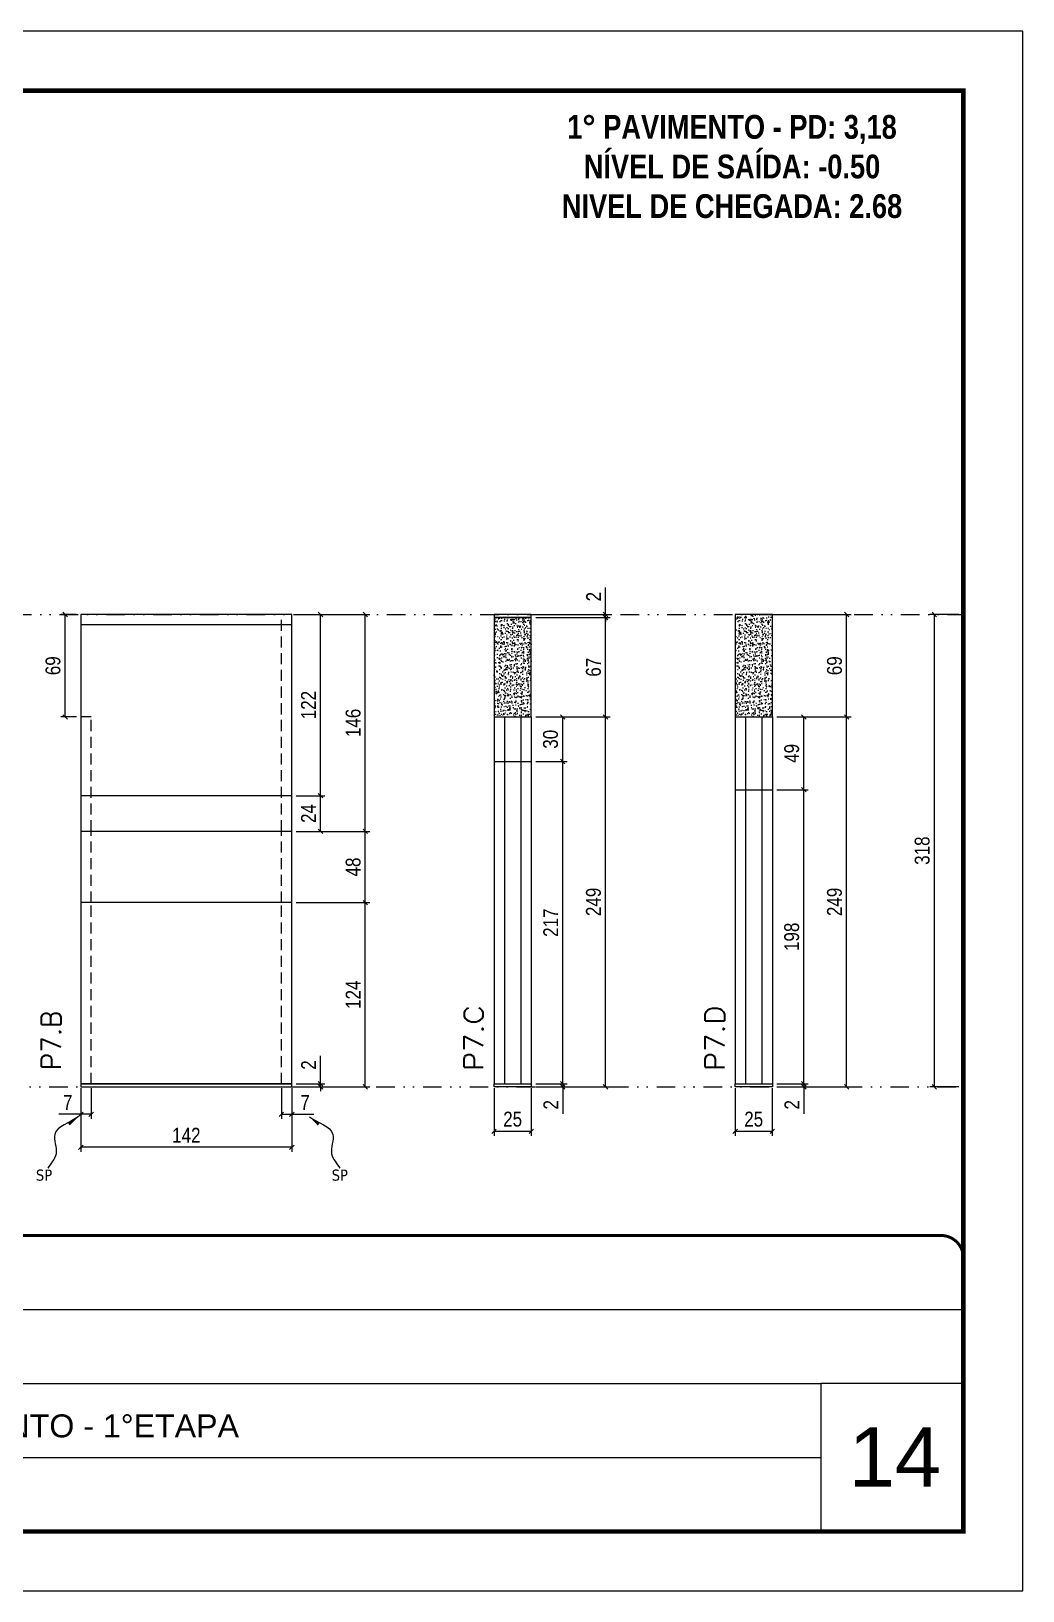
# Model space of a CAD drawing. Extents: x 14400 to 24104, y -21631 to 6985.
# Drawn here: x 16830 to 17497, y 2489 to 3539 of the extents above; entities that cross this region are included whole.
import ezdxf

# ---------------------------------------------------------------- set-up
doc = ezdxf.new("R2010")
doc.units = 0
for name, pattern in [('CONTINUO', [0]), ('DASHED', [0.75, 0.5, -0.25]), ('DIVIDE2', [0.625, 0.25, -0.125, 0, -0.125, 0, -0.125]), ('HIDDEN', [0.375, 0.25, -0.125])]:
    doc.linetypes.add(name, pattern=pattern)
for name, color, linetype, lineweight in [('CARIMBO', 255, 'Continuous', 9), ('Folhas', 255, 'Continuous', 9), ('SARRAFO DE PRESSAO', 251, 'DASHED', 9), ('Texto Seção', 7, 'Continuous', 15)]:
    doc.layers.add(name, color=color, linetype=linetype, lineweight=lineweight)
for name, color, linetype in [('COTA', 241, 'Continuous'), ('NOMENCLATURA', 7, 'Continuous'), ('Nível', 160, 'Continuous'), ('Painéis', 200, 'Continuous'), ('SARR_2.2x7', 40, 'Continuous'), ('texto', 7, 'Continuous')]:
    doc.layers.add(name, color=color, linetype=linetype)
doc.styles.add('ARIAL', font='arial.ttf')
doc.styles.add('COTA TECNICA', font='techl___.ttf', dxfattribs={"height": 10})
doc.styles.add('COTA TECNICA-50', font='techl___.ttf', dxfattribs={"height": 10})
doc.styles.add('REGUA-120', font='ROMANS.shx', dxfattribs={"height": 15})
doc.styles.add('ROMANC', font='techb___.ttf', dxfattribs={"height": 2.5})
doc.styles.get("Standard").update_dxf_attribs({"font": 'arial.ttf'})
doc.dimstyles.new('COTA PAINEL-50', dxfattribs={"dimtxt": 10, "dimasz": 3, "dimexe": 3, "dimexo": 3, "dimgap": 3, "dimtad": 1, "dimdec": 1, "dimzin": 12, "dimdsep": 46, "dimtxsty": 'COTA TECNICA-50', "dimblk1": 'OBLIQUE', "dimblk2": 'OBLIQUE', "dimsah": 1, "dimcen": 0.9, "dimclrd": 4, "dimclre": 4, "dimclrt": 240, "dimadec": 1, "dimazin": 3, "dimtfac": 1, "dimtdec": 1, "dimtmove": 0, "dimatfit": 3, "dimfxl": 1, "dimtolj": 1, "dimtzin": 12, "dimarcsym": 0})
doc.dimstyles.new('PAINEL', dxfattribs={"dimtxt": 10, "dimasz": 3, "dimexe": 3, "dimexo": 3, "dimgap": 3, "dimtad": 1, "dimdec": 1, "dimzin": 12, "dimdsep": 46, "dimtxsty": 'COTA TECNICA', "dimblk1": 'OBLIQUE', "dimblk2": 'OBLIQUE', "dimsah": 1, "dimcen": 0.9, "dimclrd": 4, "dimclre": 4, "dimclrt": 240, "dimadec": 1, "dimazin": 3, "dimtfac": 1, "dimtdec": 1, "dimtmove": 0, "dimatfit": 3, "dimfxl": 1, "dimtolj": 1, "dimtzin": 12, "dimarcsym": 0})
doc.dimstyles.get("Standard").update_dxf_attribs({"dimtxt": 0.18, "dimasz": 0.18, "dimexe": 0.18, "dimexo": 0.0625, "dimgap": 0.09, "dimtad": 0, "dimtih": 1, "dimtoh": 1, "dimdec": 4, "dimzin": 0, "dimdsep": 46, "dimtxsty": 'Standard', "dimcen": 0.09, "dimadec": 0, "dimazin": 0, "dimtfac": 1, "dimtdec": 4, "dimtofl": 0, "dimtmove": 0, "dimatfit": 3, "dimfxl": 1, "dimtolj": 1, "dimtzin": 0, "dimarcsym": 0})

# ---------------------------------------------------------------- blocks, each defined once
blk = doc.blocks.new('9999999999')
at = {"color": 30, "linetype": 'CONTINUO'}
for p, q in [((98564.6, 34379.6), (99584, 34379.6)), ((98564.6, 34329.8), (99488, 34329.8)), ((99584, 34329.8), (99488, 34329.8)), ((99488, 34329.8), (99488, 34230.2)), ((98564.6, 34280), (99488, 34280))]:
    blk.add_line(p, q, dxfattribs=at)
at = {"color": 30, "linetype": 'CONTINUO', "const_width": 2}
blk.add_lwpolyline([(99584, 34230.2), (99584, 34414.4, 0.414214), (99569, 34429.4), (98229, 34429.4, 0.414214), (98214, 34414.4), (98214, 34245.2, 0.414214), (98229, 34230.2), (99584, 34230.2)], format="xyb", dxfattribs=at)
at = {"layer": 'Folhas'}
blk.add_lwpolyline([(98139, 34190.2), (99624, 34190.2), (99624, 35240.2), (98139, 35240.2)], close=True, dxfattribs=at)
at = {"layer": 'Folhas', "color": 30, "const_width": 3}
blk.add_lwpolyline([(98214, 34230.2), (99584, 34230.2), (99584, 35200.2), (98214, 35200.2)], close=True, dxfattribs=at)
at = {"color": 7, "linetype": 'Continuous', "ltscale": 5, "style": 'ARIAL'}
blk.add_text('1°PAVIMENTO - 1°ETAPA', height=15.483, dxfattribs=at).set_placement((98837.7, 34293.5))
blk = doc.blocks.new('_Oblique')
at = {"color": 0, "linetype": 'ByBlock', "lineweight": -2}
blk.add_line((-0.5, -0.5), (0.5, 0.5), dxfattribs=at)
blk = doc.blocks.new('*D958')
at = {"layer": 'COTA', "color": 4, "lineweight": -2, "transparency": 16777216}
for p, q in [((17141.2, 2827.3), (17141.2, 2795.4)), ((17166.2, 2827.3), (17166.2, 2795.4)), ((17141.2, 2798.4), (17166.2, 2798.4))]:
    blk.add_line(p, q, dxfattribs=at)
at = {"layer": 'Defpoints', "color": 0, "transparency": 16777216}
for p in [(17141.2, 2830.3), (17166.2, 2830.3), (17166.2, 2798.4)]:
    blk.add_point(p, dxfattribs=at)
at = {"layer": 'COTA', "color": 4, "lineweight": -2, "transparency": 16777216, "xscale": 3, "yscale": 3, "zscale": 3, "rotation": 180}
blk.add_blockref('_Oblique', (17141.2, 2798.4), dxfattribs=at)
at = {"layer": 'COTA', "color": 4, "lineweight": -2, "transparency": 16777216, "xscale": 3, "yscale": 3, "zscale": 3}
blk.add_blockref('_Oblique', (17166.2, 2798.4), dxfattribs=at)
at = {"layer": 'COTA', "color": 240, "transparency": 16777216, "insert": (17153.7, 2806.5), "char_height": 10, "attachment_point": 5, "style": 'COTA TECNICA'}
blk.add_mtext('\\A1;25', dxfattribs=at)
blk = doc.blocks.new('*D959')
at = {"layer": 'COTA', "color": 4, "lineweight": -2, "transparency": 16777216}
for p, q in [((17169.2, 2830.3), (17190.4, 2830.3)), ((17169.2, 2828.3), (17190.4, 2828.3)), ((17187.4, 2830.3), (17187.4, 2833.3)), ((17187.4, 2830.3), (17187.4, 2828.3)), ((17187.4, 2828.3), (17187.4, 2810.2))]:
    blk.add_line(p, q, dxfattribs=at)
at = {"layer": 'Defpoints', "color": 0, "transparency": 16777216}
for p in [(17166.2, 2830.3), (17166.2, 2828.3), (17187.4, 2830.3)]:
    blk.add_point(p, dxfattribs=at)
at = {"layer": 'COTA', "color": 4, "lineweight": -2, "transparency": 16777216, "xscale": 3, "yscale": 3, "zscale": 3}
for p, rotation in [((17187.4, 2830.3), 270), ((17187.4, 2828.3), 90)]:
    blk.add_blockref('_Oblique', p, dxfattribs=dict(at, rotation=rotation))
at = {"layer": 'COTA', "color": 240, "transparency": 16777216, "insert": (17179.4, 2816.2), "char_height": 10, "attachment_point": 5, "rotation": 90, "style": 'COTA TECNICA-50'}
blk.add_mtext('\\A1;2', dxfattribs=at)
blk = doc.blocks.new('*D960')
at = {"layer": 'COTA', "color": 4, "lineweight": -2, "transparency": 16777216}
for p, q in [((17169.2, 3077.3), (17219.2, 3077.3)), ((17216.2, 2828.3), (17216.2, 3077.3)), ((17169.2, 2828.3), (17219.2, 2828.3))]:
    blk.add_line(p, q, dxfattribs=at)
at = {"layer": 'Defpoints', "color": 0, "transparency": 16777216}
for p in [(17166.2, 3077.3), (17216.2, 3077.3), (17166.2, 2828.3)]:
    blk.add_point(p, dxfattribs=at)
at = {"layer": 'COTA', "color": 4, "lineweight": -2, "transparency": 16777216, "xscale": 3, "yscale": 3, "zscale": 3}
for p, rotation in [((17216.2, 3077.3), 90), ((17216.2, 2828.3), 270)]:
    blk.add_blockref('_Oblique', p, dxfattribs=dict(at, rotation=rotation))
at = {"layer": 'COTA', "color": 240, "transparency": 16777216, "insert": (17208.1, 2952.8), "char_height": 10, "attachment_point": 5, "rotation": 90, "style": 'COTA TECNICA-50'}
blk.add_mtext('\\A1;249', dxfattribs=at)
blk = doc.blocks.new('*D969')
at = {"layer": 'COTA', "color": 4, "lineweight": -2, "transparency": 16777216}
for p, q in [((17169.2, 3144.3), (17219.2, 3144.3)), ((17216.2, 3077.3), (17216.2, 3144.3)), ((17169.2, 3077.3), (17219.2, 3077.3))]:
    blk.add_line(p, q, dxfattribs=at)
at = {"layer": 'Defpoints', "color": 0, "transparency": 16777216}
for p in [(17166.2, 3144.3), (17216.2, 3144.3), (17166.2, 3077.3)]:
    blk.add_point(p, dxfattribs=at)
at = {"layer": 'COTA', "color": 4, "lineweight": -2, "transparency": 16777216, "xscale": 3, "yscale": 3, "zscale": 3}
for p, rotation in [((17216.2, 3144.3), 90), ((17216.2, 3077.3), 270)]:
    blk.add_blockref('_Oblique', p, dxfattribs=dict(at, rotation=rotation))
at = {"layer": 'COTA', "color": 240, "transparency": 16777216, "insert": (17208.1, 3110.8), "char_height": 10, "attachment_point": 5, "rotation": 90, "style": 'COTA TECNICA'}
blk.add_mtext('\\A1;67', dxfattribs=at)
blk = doc.blocks.new('*D961')
at = {"layer": 'COTA', "color": 4, "lineweight": -2, "transparency": 16777216}
for p, q in [((16863.1, 2827.3), (16863.1, 2784.6)), ((17005.1, 2827.3), (17005.1, 2784.6)), ((17005.1, 2787.6), (16863.1, 2787.6))]:
    blk.add_line(p, q, dxfattribs=at)
at = {"layer": 'Defpoints', "color": 0, "transparency": 16777216}
for p in [(16863.1, 2830.3), (17005.1, 2830.3), (16863.1, 2787.6)]:
    blk.add_point(p, dxfattribs=at)
at = {"layer": 'COTA', "color": 4, "lineweight": -2, "transparency": 16777216, "xscale": 3, "yscale": 3, "zscale": 3, "rotation": 180}
blk.add_blockref('_Oblique', (16863.1, 2787.6), dxfattribs=at)
at = {"layer": 'COTA', "color": 4, "lineweight": -2, "transparency": 16777216, "xscale": 3, "yscale": 3, "zscale": 3}
blk.add_blockref('_Oblique', (17005.1, 2787.6), dxfattribs=at)
at = {"layer": 'COTA', "color": 240, "transparency": 16777216, "insert": (16934.1, 2795.7), "char_height": 10, "attachment_point": 5, "style": 'COTA TECNICA'}
blk.add_mtext('\\A1;142', dxfattribs=at)
blk = doc.blocks.new('*D962')
at = {"layer": 'COTA', "color": 4, "lineweight": -2, "transparency": 16777216}
for p, q in [((16998.1, 2827.3), (16998.1, 2806.8)), ((17005.1, 2825.3), (17005.1, 2806.8)), ((16998.1, 2809.8), (17005.1, 2809.8)), ((17005.1, 2809.8), (17019.9, 2809.8))]:
    blk.add_line(p, q, dxfattribs=at)
at = {"layer": 'Defpoints', "color": 0, "transparency": 16777216}
for p in [(16998.1, 2830.3), (17005.1, 2828.3), (17005.1, 2809.8)]:
    blk.add_point(p, dxfattribs=at)
at = {"layer": 'COTA', "color": 4, "lineweight": -2, "transparency": 16777216, "xscale": 3, "yscale": 3, "zscale": 3, "rotation": 180}
blk.add_blockref('_Oblique', (16998.1, 2809.8), dxfattribs=at)
at = {"layer": 'COTA', "color": 4, "lineweight": -2, "transparency": 16777216, "xscale": 3, "yscale": 3, "zscale": 3}
blk.add_blockref('_Oblique', (17005.1, 2809.8), dxfattribs=at)
at = {"layer": 'COTA', "color": 240, "transparency": 16777216, "insert": (17014, 2817.8), "char_height": 10, "attachment_point": 5, "style": 'COTA TECNICA-50'}
blk.add_mtext('\\A1;7', dxfattribs=at)
blk = doc.blocks.new('*D963')
at = {"layer": 'COTA', "color": 4, "lineweight": -2, "transparency": 16777216}
for p, q in [((16863.1, 2825.3), (16863.1, 2806.8)), ((16870.1, 2827.3), (16870.1, 2806.8)), ((16863.1, 2809.8), (16848.4, 2809.8)), ((16870.1, 2809.8), (16863.1, 2809.8))]:
    blk.add_line(p, q, dxfattribs=at)
at = {"layer": 'Defpoints', "color": 0, "transparency": 16777216}
for p in [(16863.1, 2828.3), (16870.1, 2830.3), (16863.1, 2809.8)]:
    blk.add_point(p, dxfattribs=at)
at = {"layer": 'COTA', "color": 4, "lineweight": -2, "transparency": 16777216, "xscale": 3, "yscale": 3, "zscale": 3, "rotation": 180}
blk.add_blockref('_Oblique', (16863.1, 2809.8), dxfattribs=at)
at = {"layer": 'COTA', "color": 4, "lineweight": -2, "transparency": 16777216, "xscale": 3, "yscale": 3, "zscale": 3}
blk.add_blockref('_Oblique', (16870.1, 2809.8), dxfattribs=at)
at = {"layer": 'COTA', "color": 240, "transparency": 16777216, "insert": (16854.3, 2817.8), "char_height": 10, "attachment_point": 5, "style": 'COTA TECNICA-50'}
blk.add_mtext('\\A1;7', dxfattribs=at)
blk = doc.blocks.new('*D977')
at = {"layer": 'COTA', "color": 4, "linetype": 'ByBlock', "lineweight": -2, "transparency": 16777216}
for p, q in [((17008.1, 2952.3), (17057.5, 2952.3)), ((17054.5, 2828.3), (17054.5, 2952.3)), ((17008.1, 2828.3), (17057.5, 2828.3))]:
    blk.add_line(p, q, dxfattribs=at)
at = {"layer": 'Defpoints', "color": 0, "linetype": 'ByBlock', "transparency": 16777216}
for p in [(17005.1, 2952.3), (17054.5, 2952.3), (17005.1, 2828.3)]:
    blk.add_point(p, dxfattribs=at)
at = {"layer": 'COTA', "color": 4, "linetype": 'ByBlock', "lineweight": -2, "transparency": 16777216, "xscale": 3, "yscale": 3, "zscale": 3}
for p, rotation in [((17054.5, 2952.3), 90), ((17054.5, 2828.3), 270)]:
    blk.add_blockref('_Oblique', p, dxfattribs=dict(at, rotation=rotation))
at = {"layer": 'COTA', "color": 240, "linetype": 'ByBlock', "transparency": 16777216, "insert": (17046.4, 2890.3), "char_height": 10, "attachment_point": 5, "rotation": 90, "style": 'COTA TECNICA'}
blk.add_mtext('\\A1;124', dxfattribs=at)
blk = doc.blocks.new('*D964')
at = {"layer": 'COTA', "color": 4, "lineweight": -2, "transparency": 16777216}
for p, q in [((17024.4, 2830.3), (17024.4, 2849.1)), ((17008.1, 2830.3), (17027.4, 2830.3)), ((17008.1, 2828.3), (17027.4, 2828.3)), ((17024.4, 2828.3), (17024.4, 2830.3)), ((17024.4, 2828.3), (17024.4, 2825.3))]:
    blk.add_line(p, q, dxfattribs=at)
at = {"layer": 'Defpoints', "color": 0, "transparency": 16777216}
for p in [(17005.1, 2830.3), (17005.1, 2828.3), (17024.4, 2828.3)]:
    blk.add_point(p, dxfattribs=at)
at = {"layer": 'COTA', "color": 4, "lineweight": -2, "transparency": 16777216, "xscale": 3, "yscale": 3, "zscale": 3}
for p, rotation in [((17024.4, 2830.3), 270), ((17024.4, 2828.3), 90)]:
    blk.add_blockref('_Oblique', p, dxfattribs=dict(at, rotation=rotation))
at = {"layer": 'COTA', "color": 240, "transparency": 16777216, "insert": (17016.4, 2843), "char_height": 10, "attachment_point": 5, "rotation": 90, "style": 'COTA TECNICA-50'}
blk.add_mtext('\\A1;2', dxfattribs=at)
blk = doc.blocks.new('*D978')
at = {"layer": 'COTA', "color": 4, "linetype": 'ByBlock', "lineweight": -2, "transparency": 16777216}
for p, q in [((17008.1, 2952.3), (17057.5, 2952.3)), ((17054.5, 2828.3), (17054.5, 2952.3)), ((17008.1, 2828.3), (17057.5, 2828.3))]:
    blk.add_line(p, q, dxfattribs=at)
at = {"layer": 'Defpoints', "color": 0, "linetype": 'ByBlock', "transparency": 16777216}
for p in [(17005.1, 2952.3), (17054.5, 2952.3), (17005.1, 2828.3)]:
    blk.add_point(p, dxfattribs=at)
at = {"layer": 'COTA', "color": 4, "linetype": 'ByBlock', "lineweight": -2, "transparency": 16777216, "xscale": 3, "yscale": 3, "zscale": 3}
for p, rotation in [((17054.5, 2952.3), 90), ((17054.5, 2828.3), 270)]:
    blk.add_blockref('_Oblique', p, dxfattribs=dict(at, rotation=rotation))
at = {"layer": 'COTA', "color": 240, "linetype": 'ByBlock', "transparency": 16777216, "insert": (17046.4, 2890.3), "char_height": 10, "attachment_point": 5, "rotation": 90, "style": 'COTA TECNICA'}
blk.add_mtext('\\A1;124', dxfattribs=at)
blk = doc.blocks.new('*D981')
at = {"layer": 'COTA', "color": 4, "lineweight": -2, "transparency": 16777216}
for p, q in [((17169.2, 3047.3), (17190.4, 3047.3)), ((17187.4, 2830.3), (17187.4, 3047.3)), ((17169.2, 2830.3), (17190.4, 2830.3))]:
    blk.add_line(p, q, dxfattribs=at)
at = {"layer": 'Defpoints', "color": 0, "transparency": 16777216}
for p in [(17166.2, 3047.3), (17187.4, 3047.3), (17166.2, 2830.3)]:
    blk.add_point(p, dxfattribs=at)
at = {"layer": 'COTA', "color": 4, "lineweight": -2, "transparency": 16777216, "xscale": 3, "yscale": 3, "zscale": 3}
for p, rotation in [((17187.4, 3047.3), 90), ((17187.4, 2830.3), 270)]:
    blk.add_blockref('_Oblique', p, dxfattribs=dict(at, rotation=rotation))
at = {"layer": 'COTA', "color": 240, "transparency": 16777216, "insert": (17179.3, 2938.8), "char_height": 10, "attachment_point": 5, "rotation": 90, "style": 'COTA TECNICA'}
blk.add_mtext('\\A1;217', dxfattribs=at)
blk = doc.blocks.new('*D965')
at = {"layer": 'COTA', "color": 4, "lineweight": -2, "transparency": 16777216}
for p, q in [((17303.4, 2827.3), (17303.4, 2795.4)), ((17328.4, 2827.3), (17328.4, 2795.4)), ((17303.4, 2798.4), (17328.4, 2798.4))]:
    blk.add_line(p, q, dxfattribs=at)
at = {"layer": 'Defpoints', "color": 0, "transparency": 16777216}
for p in [(17303.4, 2830.3), (17328.4, 2830.3), (17328.4, 2798.4)]:
    blk.add_point(p, dxfattribs=at)
at = {"layer": 'COTA', "color": 4, "lineweight": -2, "transparency": 16777216, "xscale": 3, "yscale": 3, "zscale": 3, "rotation": 180}
blk.add_blockref('_Oblique', (17303.4, 2798.4), dxfattribs=at)
at = {"layer": 'COTA', "color": 4, "lineweight": -2, "transparency": 16777216, "xscale": 3, "yscale": 3, "zscale": 3}
blk.add_blockref('_Oblique', (17328.4, 2798.4), dxfattribs=at)
at = {"layer": 'COTA', "color": 240, "transparency": 16777216, "insert": (17315.9, 2806.5), "char_height": 10, "attachment_point": 5, "style": 'COTA TECNICA'}
blk.add_mtext('\\A1;25', dxfattribs=at)
blk = doc.blocks.new('*D966')
at = {"layer": 'COTA', "color": 4, "lineweight": -2, "transparency": 16777216}
for p, q in [((17331.4, 2830.3), (17352.6, 2830.3)), ((17331.4, 2828.3), (17352.6, 2828.3)), ((17349.6, 2830.3), (17349.6, 2833.3)), ((17349.6, 2830.3), (17349.6, 2828.3)), ((17349.6, 2828.3), (17349.6, 2810.2))]:
    blk.add_line(p, q, dxfattribs=at)
at = {"layer": 'Defpoints', "color": 0, "transparency": 16777216}
for p in [(17328.4, 2830.3), (17328.4, 2828.3), (17349.6, 2830.3)]:
    blk.add_point(p, dxfattribs=at)
at = {"layer": 'COTA', "color": 4, "lineweight": -2, "transparency": 16777216, "xscale": 3, "yscale": 3, "zscale": 3}
for p, rotation in [((17349.6, 2830.3), 270), ((17349.6, 2828.3), 90)]:
    blk.add_blockref('_Oblique', p, dxfattribs=dict(at, rotation=rotation))
at = {"layer": 'COTA', "color": 240, "transparency": 16777216, "insert": (17341.6, 2816.2), "char_height": 10, "attachment_point": 5, "rotation": 90, "style": 'COTA TECNICA-50'}
blk.add_mtext('\\A1;2', dxfattribs=at)
blk = doc.blocks.new('*D967')
at = {"layer": 'COTA', "color": 4, "lineweight": -2, "transparency": 16777216}
for p, q in [((17331.4, 3077.3), (17381.4, 3077.3)), ((17378.4, 2828.3), (17378.4, 3077.3)), ((17331.4, 2828.3), (17381.4, 2828.3))]:
    blk.add_line(p, q, dxfattribs=at)
at = {"layer": 'Defpoints', "color": 0, "transparency": 16777216}
for p in [(17328.4, 3077.3), (17378.4, 3077.3), (17328.4, 2828.3)]:
    blk.add_point(p, dxfattribs=at)
at = {"layer": 'COTA', "color": 4, "lineweight": -2, "transparency": 16777216, "xscale": 3, "yscale": 3, "zscale": 3}
for p, rotation in [((17378.4, 3077.3), 90), ((17378.4, 2828.3), 270)]:
    blk.add_blockref('_Oblique', p, dxfattribs=dict(at, rotation=rotation))
at = {"layer": 'COTA', "color": 240, "transparency": 16777216, "insert": (17370.3, 2952.8), "char_height": 10, "attachment_point": 5, "rotation": 90, "style": 'COTA TECNICA-50'}
blk.add_mtext('\\A1;249', dxfattribs=at)
blk = doc.blocks.new('*D979')
at = {"layer": 'COTA', "color": 4, "lineweight": -2, "transparency": 16777216}
for p, q in [((17331.4, 3146.3), (17381.4, 3146.3)), ((17378.4, 3077.3), (17378.4, 3146.3)), ((17331.4, 3077.3), (17381.4, 3077.3))]:
    blk.add_line(p, q, dxfattribs=at)
at = {"layer": 'Defpoints', "color": 0, "transparency": 16777216}
for p in [(17328.4, 3146.3), (17378.4, 3146.3), (17328.4, 3077.3)]:
    blk.add_point(p, dxfattribs=at)
at = {"layer": 'COTA', "color": 4, "lineweight": -2, "transparency": 16777216, "xscale": 3, "yscale": 3, "zscale": 3}
for p, rotation in [((17378.4, 3146.3), 90), ((17378.4, 3077.3), 270)]:
    blk.add_blockref('_Oblique', p, dxfattribs=dict(at, rotation=rotation))
at = {"layer": 'COTA', "color": 240, "transparency": 16777216, "insert": (17370.3, 3111.8), "char_height": 10, "attachment_point": 5, "rotation": 90, "style": 'COTA TECNICA'}
blk.add_mtext('\\A1;69', dxfattribs=at)
blk = doc.blocks.new('*D980')
at = {"layer": 'COTA', "color": 4, "lineweight": -2, "transparency": 16777216}
for p, q in [((17331.4, 3028.3), (17352.6, 3028.3)), ((17349.6, 2830.3), (17349.6, 3028.3)), ((17331.4, 2830.3), (17352.6, 2830.3))]:
    blk.add_line(p, q, dxfattribs=at)
at = {"layer": 'Defpoints', "color": 0, "transparency": 16777216}
for p in [(17328.4, 3028.3), (17349.6, 3028.3), (17328.4, 2830.3)]:
    blk.add_point(p, dxfattribs=at)
at = {"layer": 'COTA', "color": 4, "lineweight": -2, "transparency": 16777216, "xscale": 3, "yscale": 3, "zscale": 3}
for p, rotation in [((17349.6, 3028.3), 90), ((17349.6, 2830.3), 270)]:
    blk.add_blockref('_Oblique', p, dxfattribs=dict(at, rotation=rotation))
at = {"layer": 'COTA', "color": 240, "transparency": 16777216, "insert": (17341.5, 2929.3), "char_height": 10, "attachment_point": 5, "rotation": 90, "style": 'COTA TECNICA'}
blk.add_mtext('\\A1;198', dxfattribs=at)
blk = doc.blocks.new('*D968')
at = {"layer": 'COTA', "color": 4, "lineweight": -2, "transparency": 16777216}
for p, q in [((17454, 3146.3), (17434.5, 3146.3)), ((17437.5, 2828.3), (17437.5, 3146.3)), ((17454, 2828.3), (17434.5, 2828.3))]:
    blk.add_line(p, q, dxfattribs=at)
at = {"layer": 'Defpoints', "color": 0, "transparency": 16777216}
for p in [(17437.5, 3146.3), (17457, 3146.3), (17457, 2828.3)]:
    blk.add_point(p, dxfattribs=at)
at = {"layer": 'COTA', "color": 4, "lineweight": -2, "transparency": 16777216, "xscale": 3, "yscale": 3, "zscale": 3}
for p, rotation in [((17437.5, 3146.3), 90), ((17437.5, 2828.3), 270)]:
    blk.add_blockref('_Oblique', p, dxfattribs=dict(at, rotation=rotation))
at = {"layer": 'COTA', "color": 240, "transparency": 16777216, "insert": (17429.3, 2987.3), "char_height": 10, "attachment_point": 5, "rotation": 90, "style": 'COTA TECNICA'}
blk.add_mtext('\\A1;318', dxfattribs=at)
blk = doc.blocks.new('*D982')
at = {"layer": 'COTA', "color": 4, "lineweight": -2, "transparency": 16777216}
for p, q in [((17008.1, 3000.3), (17057.5, 3000.3)), ((17054.5, 2952.3), (17054.5, 3000.3)), ((17008.1, 2952.3), (17057.5, 2952.3))]:
    blk.add_line(p, q, dxfattribs=at)
at = {"layer": 'Defpoints', "color": 0, "transparency": 16777216}
for p in [(17005.1, 3000.3), (17054.5, 3000.3), (17005.1, 2952.3)]:
    blk.add_point(p, dxfattribs=at)
at = {"layer": 'COTA', "color": 4, "lineweight": -2, "transparency": 16777216, "xscale": 3, "yscale": 3, "zscale": 3}
for p, rotation in [((17054.5, 3000.3), 90), ((17054.5, 2952.3), 270)]:
    blk.add_blockref('_Oblique', p, dxfattribs=dict(at, rotation=rotation))
at = {"layer": 'COTA', "color": 240, "transparency": 16777216, "insert": (17046.4, 2976.3), "char_height": 10, "attachment_point": 5, "rotation": 90, "style": 'COTA TECNICA'}
blk.add_mtext('\\A1;48', dxfattribs=at)
blk = doc.blocks.new('*D983')
at = {"layer": 'COTA', "color": 4, "lineweight": -2, "transparency": 16777216}
for p, q in [((17008.1, 3146.3), (17057.5, 3146.3)), ((17054.5, 3000.3), (17054.5, 3146.3)), ((17008.1, 3000.3), (17057.5, 3000.3))]:
    blk.add_line(p, q, dxfattribs=at)
at = {"layer": 'Defpoints', "color": 0, "transparency": 16777216}
for p in [(17005.1, 3146.3), (17054.5, 3146.3), (17005.1, 3000.3)]:
    blk.add_point(p, dxfattribs=at)
at = {"layer": 'COTA', "color": 4, "lineweight": -2, "transparency": 16777216, "xscale": 3, "yscale": 3, "zscale": 3}
for p, rotation in [((17054.5, 3146.3), 90), ((17054.5, 3000.3), 270)]:
    blk.add_blockref('_Oblique', p, dxfattribs=dict(at, rotation=rotation))
at = {"layer": 'COTA', "color": 240, "transparency": 16777216, "insert": (17046.4, 3073.3), "char_height": 10, "attachment_point": 5, "rotation": 90, "style": 'COTA TECNICA'}
blk.add_mtext('\\A1;146', dxfattribs=at)
blk = doc.blocks.new('*D984')
at = {"layer": 'COTA', "color": 4, "lineweight": -2, "transparency": 16777216}
for p, q in [((16860.1, 3146.3), (16849.6, 3146.3)), ((16852.6, 3077.3), (16852.6, 3146.3)), ((16860.1, 3077.3), (16849.6, 3077.3))]:
    blk.add_line(p, q, dxfattribs=at)
at = {"layer": 'Defpoints', "color": 0, "transparency": 16777216}
for p in [(16852.6, 3146.3), (16863.1, 3146.3), (16863.1, 3077.3)]:
    blk.add_point(p, dxfattribs=at)
at = {"layer": 'COTA', "color": 4, "lineweight": -2, "transparency": 16777216, "xscale": 3, "yscale": 3, "zscale": 3}
for p, rotation in [((16852.6, 3146.3), 90), ((16852.6, 3077.3), 270)]:
    blk.add_blockref('_Oblique', p, dxfattribs=dict(at, rotation=rotation))
at = {"layer": 'COTA', "color": 240, "transparency": 16777216, "insert": (16844.4, 3111.8), "char_height": 10, "attachment_point": 5, "rotation": 90, "style": 'COTA TECNICA'}
blk.add_mtext('\\A1;69', dxfattribs=at)
blk = doc.blocks.new('*D985')
at = {"layer": 'COTA', "color": 4, "lineweight": -2, "transparency": 16777216}
for p, q in [((17216.2, 3146.3), (17216.2, 3164.4)), ((17169.2, 3146.3), (17219.2, 3146.3)), ((17169.2, 3144.3), (17219.2, 3144.3)), ((17216.2, 3144.3), (17216.2, 3146.3)), ((17216.2, 3144.3), (17216.2, 3141.3))]:
    blk.add_line(p, q, dxfattribs=at)
at = {"layer": 'Defpoints', "color": 0, "transparency": 16777216}
for p in [(17166.2, 3146.3), (17166.2, 3144.3), (17216.2, 3146.3)]:
    blk.add_point(p, dxfattribs=at)
at = {"layer": 'COTA', "color": 4, "lineweight": -2, "transparency": 16777216, "xscale": 3, "yscale": 3, "zscale": 3}
for p, rotation in [((17216.2, 3146.3), 270), ((17216.2, 3144.3), 90)]:
    blk.add_blockref('_Oblique', p, dxfattribs=dict(at, rotation=rotation))
at = {"layer": 'COTA', "color": 240, "transparency": 16777216, "insert": (17208.2, 3158.3), "char_height": 10, "attachment_point": 5, "rotation": 90, "style": 'COTA TECNICA'}
blk.add_mtext('\\A1;2', dxfattribs=at)
blk = doc.blocks.new('*D986')
at = {"layer": 'COTA', "color": 4, "lineweight": -2, "transparency": 16777216}
for p, q in [((17008.1, 3024.3), (17027.4, 3024.3)), ((17024.4, 3000.3), (17024.4, 3024.3)), ((17008.1, 3000.3), (17027.4, 3000.3))]:
    blk.add_line(p, q, dxfattribs=at)
at = {"layer": 'Defpoints', "color": 0, "transparency": 16777216}
for p in [(17005.1, 3024.3), (17024.4, 3024.3), (17005.1, 3000.3)]:
    blk.add_point(p, dxfattribs=at)
at = {"layer": 'COTA', "color": 4, "lineweight": -2, "transparency": 16777216, "xscale": 3, "yscale": 3, "zscale": 3}
for p, rotation in [((17024.4, 3024.3), 90), ((17024.4, 3000.3), 270)]:
    blk.add_blockref('_Oblique', p, dxfattribs=dict(at, rotation=rotation))
at = {"layer": 'COTA', "color": 240, "transparency": 16777216, "insert": (17016.3, 3012.3), "char_height": 10, "attachment_point": 5, "rotation": 90, "style": 'COTA TECNICA'}
blk.add_mtext('\\A1;24', dxfattribs=at)
blk = doc.blocks.new('*D987')
at = {"layer": 'COTA', "color": 4, "lineweight": -2, "transparency": 16777216}
for p, q in [((17008.1, 3146.3), (17027.4, 3146.3)), ((17024.4, 3024.3), (17024.4, 3146.3)), ((17008.1, 3024.3), (17027.4, 3024.3))]:
    blk.add_line(p, q, dxfattribs=at)
at = {"layer": 'Defpoints', "color": 0, "transparency": 16777216}
for p in [(17005.1, 3146.3), (17024.4, 3146.3), (17005.1, 3024.3)]:
    blk.add_point(p, dxfattribs=at)
at = {"layer": 'COTA', "color": 4, "lineweight": -2, "transparency": 16777216, "xscale": 3, "yscale": 3, "zscale": 3}
for p, rotation in [((17024.4, 3146.3), 90), ((17024.4, 3024.3), 270)]:
    blk.add_blockref('_Oblique', p, dxfattribs=dict(at, rotation=rotation))
at = {"layer": 'COTA', "color": 240, "transparency": 16777216, "insert": (17016.3, 3085.3), "char_height": 10, "attachment_point": 5, "rotation": 90, "style": 'COTA TECNICA'}
blk.add_mtext('\\A1;122', dxfattribs=at)
blk = doc.blocks.new('*D988')
at = {"layer": 'COTA', "color": 4, "lineweight": -2, "transparency": 16777216}
for p, q in [((17169.2, 3077.3), (17190.4, 3077.3)), ((17187.4, 3047.3), (17187.4, 3077.3)), ((17169.2, 3047.3), (17190.4, 3047.3))]:
    blk.add_line(p, q, dxfattribs=at)
at = {"layer": 'Defpoints', "color": 0, "transparency": 16777216}
for p in [(17166.2, 3077.3), (17187.4, 3077.3), (17166.2, 3047.3)]:
    blk.add_point(p, dxfattribs=at)
at = {"layer": 'COTA', "color": 4, "lineweight": -2, "transparency": 16777216, "xscale": 3, "yscale": 3, "zscale": 3}
for p, rotation in [((17187.4, 3077.3), 90), ((17187.4, 3047.3), 270)]:
    blk.add_blockref('_Oblique', p, dxfattribs=dict(at, rotation=rotation))
at = {"layer": 'COTA', "color": 240, "transparency": 16777216, "insert": (17179.2, 3062.3), "char_height": 10, "attachment_point": 5, "rotation": 90, "style": 'COTA TECNICA'}
blk.add_mtext('\\A1;30', dxfattribs=at)
blk = doc.blocks.new('*D989')
at = {"layer": 'COTA', "color": 4, "lineweight": -2, "transparency": 16777216}
for p, q in [((17331.4, 3077.3), (17352.6, 3077.3)), ((17349.6, 3028.3), (17349.6, 3077.3)), ((17331.4, 3028.3), (17352.6, 3028.3))]:
    blk.add_line(p, q, dxfattribs=at)
at = {"layer": 'Defpoints', "color": 0, "transparency": 16777216}
for p in [(17328.4, 3077.3), (17349.6, 3077.3), (17328.4, 3028.3)]:
    blk.add_point(p, dxfattribs=at)
at = {"layer": 'COTA', "color": 4, "lineweight": -2, "transparency": 16777216, "xscale": 3, "yscale": 3, "zscale": 3}
for p, rotation in [((17349.6, 3077.3), 90), ((17349.6, 3028.3), 270)]:
    blk.add_blockref('_Oblique', p, dxfattribs=dict(at, rotation=rotation))
at = {"layer": 'COTA', "color": 240, "transparency": 16777216, "insert": (17341.5, 3052.8), "char_height": 10, "attachment_point": 5, "rotation": 90, "style": 'COTA TECNICA'}
blk.add_mtext('\\A1;49', dxfattribs=at)

msp = doc.modelspace()

# ---------------------------------------------------------------- hatches: boundary and pattern name
at = {"layer": 'COTA'}
h = msp.add_hatch(dxfattribs=at)
h.set_pattern_fill('AR-CONC', color=256, scale=0.03)
h.set_pattern_definition([(50, (-1593.842, -1148.575), (5.4655401, -0.4781726), [0.5715, -6.2865]), (355, (-1593.842, -1148.575), (-1.0573026, 5.7317054), [0.4572, -5.0292175]), (100.451445, (-1593.3865, -1148.615), (4.4082374, 5.2535326), [0.4857003, -5.3427073]), (46.1842, (-1593.842, -1147.051), (8.1323712, -1.2612698), [0.85725, -9.42975]), (96.635558, (-1593.164, -1147.156), (7.122124, 7.4227837), [0.7285507, -8.0140682]), (351.18415, (-1593.842, -1147.051), (7.122124, 7.4227837), [0.685799, -7.543792]), (21, (-1593.08, -1147.432), (4.5484317, -3.0679559), [0.5715, -6.2865]), (326, (-1593.08, -1147.432), (1.8540609, 5.525639), [0.4572, -5.0292]), (71.451445, (-1592.701, -1147.688), (6.4024926, 2.457683), [0.4857003, -5.3426981]), (37.5, (-1593.842, -1148.5751), (0.0926581, 2.53665117), [0, -4.96824, 0, -5.1054, 0, -5.04825]), (7.5, (-1593.842, -1148.575), (2.00458988, 3.00541724), [0, -2.91084, 0, -4.85394, 0, -1.92405]), (327.5, (-1595.5412, -1148.5751), (4.06771786, -0.17186232), [0, -1.905, 0, -5.9436, 0, -7.8867]), (317.5, (-1596.3032, -1148.575), (4.44387544, 0.7627947), [0, -2.4765, 0, -3.94716, 0, -5.6007])])
h.paths.add_polyline_path([(17166.21, 3144.29), (17141.21, 3144.29), (17141.21, 3077.29), (17166.21, 3077.29)])
h = msp.add_hatch(dxfattribs=at)
h.set_pattern_fill('AR-CONC', color=256, scale=0.03)
h.set_pattern_definition([(50, (-1433.617, -1148.575), (5.4655401, -0.4781726), [0.5715, -6.2865]), (355, (-1433.617, -1148.575), (-1.0573026, 5.7317054), [0.4572, -5.0292175]), (100.451445, (-1433.1617, -1148.615), (4.4082374, 5.2535326), [0.4857003, -5.3427073]), (46.1842, (-1433.617, -1147.051), (8.1323712, -1.2612698), [0.85725, -9.42975]), (96.635558, (-1432.9394, -1147.156), (7.122124, 7.4227837), [0.7285507, -8.0140682]), (351.18415, (-1433.617, -1147.051), (7.122124, 7.4227837), [0.685799, -7.543792]), (21, (-1432.855, -1147.432), (4.5484317, -3.0679559), [0.5715, -6.2865]), (326, (-1432.855, -1147.432), (1.8540609, 5.525639), [0.4572, -5.0292]), (71.451445, (-1432.476, -1147.688), (6.4024926, 2.457683), [0.4857003, -5.3426981]), (37.5, (-1433.6171, -1148.5751), (0.0926581, 2.53665117), [0, -4.96824, 0, -5.1054, 0, -5.04825]), (7.5, (-1433.617, -1148.575), (2.00458988, 3.00541724), [0, -2.91084, 0, -4.85394, 0, -1.92405]), (327.5, (-1435.3164, -1148.5751), (4.06771786, -0.17186232), [0, -1.905, 0, -5.9436, 0, -7.8867]), (317.5, (-1436.0784, -1148.575), (4.44387544, 0.7627947), [0, -2.4765, 0, -3.94716, 0, -5.6007])])
h.paths.add_polyline_path([(17328.44, 3146.29), (17303.44, 3146.29), (17303.44, 3077.29), (17328.44, 3077.29)])

# ---------------------------------------------------------------- linework, layer by layer
msp.add_line((16870.14, 3077.29), (16863.14, 3077.29), dxfattribs=at)
for points in [[(17141.21, 3077.29), (17166.21, 3077.29), (17166.21, 3144.29), (17141.21, 3144.29)], [(17303.44, 3077.29), (17328.44, 3077.29), (17328.44, 3146.29), (17303.44, 3146.29)]]:
    msp.add_lwpolyline(points, close=True, dxfattribs=at)
at = {"layer": 'Nível', "color": 4, "linetype": 'DIVIDE2', "ltscale": 50}
for p, q in [((16534.36, 3146.29), (17456.97, 3146.29)), ((16086.97, 2828.29), (17456.97, 2828.29))]:
    msp.add_line(p, q, dxfattribs=at)
at = {"layer": 'Painéis'}
for p, q in [((16863.14, 3146.29), (16863.14, 2830.29)), ((17005.14, 3146.29), (16863.14, 3146.29)), ((17005.14, 2830.29), (17005.14, 3146.29)), ((17141.21, 3077.29), (17141.21, 2830.29)), ((17141.21, 3077.29), (17166.21, 3077.29)), ((17166.21, 3077.29), (17166.21, 2830.29)), ((17303.44, 3077.29), (17303.44, 2830.29)), ((17303.44, 3077.29), (17328.44, 3077.29)), ((17328.44, 3077.29), (17328.44, 2830.29)), ((17141.21, 3047.29), (17166.21, 3047.29)), ((17005.14, 3024.29), (16863.14, 3024.29)), ((17303.44, 3028.29), (17328.44, 3028.29)), ((17005.14, 3000.29), (16863.14, 3000.29)), ((17005.14, 2952.29), (16863.14, 2952.29)), ((16863.14, 2830.29), (17005.14, 2830.29)), ((17141.21, 2830.29), (17166.21, 2830.29)), ((17141.21, 2828.29), (17141.21, 2830.29)), ((17166.21, 2828.29), (17141.21, 2828.29)), ((17166.21, 2830.29), (17166.21, 2828.29)), ((17303.44, 2830.29), (17328.44, 2830.29)), ((17303.44, 2828.29), (17303.44, 2830.29)), ((17328.44, 2828.29), (17303.44, 2828.29)), ((17328.44, 2830.29), (17328.44, 2828.29))]:
    msp.add_line(p, q, dxfattribs=at)
for points in [[(17141.21, 3144.29), (17166.21, 3144.29), (17166.21, 3146.29), (17141.21, 3146.29)], [(17005.14, 2830.29), (16863.14, 2830.29), (16863.14, 2828.29), (17005.14, 2828.29)]]:
    msp.add_lwpolyline(points, close=True, dxfattribs=at)
at = {"layer": 'SARR_2.2x7', "linetype": 'HIDDEN', "ltscale": 30}
for p, q in [((16998.14, 3000.29), (16998.14, 3146.29)), ((16870.14, 3000.29), (16870.14, 3077.29)), ((16870.14, 2952.29), (16870.14, 3000.29)), ((16998.14, 2952.29), (16998.14, 3000.29)), ((16870.14, 2830.29), (16870.14, 2952.29)), ((16998.14, 2830.29), (16998.14, 2952.29))]:
    msp.add_line(p, q, dxfattribs=at)
at = {"layer": 'SARR_2.2x7'}
for p, q in [((17005.14, 3139.29), (16863.14, 3139.29)), ((17148.21, 3077.29), (17148.21, 2830.29)), ((17159.21, 3077.29), (17159.21, 2830.29)), ((17310.44, 3077.29), (17310.44, 2830.29)), ((17321.44, 3077.29), (17321.44, 2830.29))]:
    msp.add_line(p, q, dxfattribs=at)

# ---------------------------------------------------------------- block references
at = {"layer": 'SARRAFO DE PRESSAO', "color": 6, "linetype": 'ByBlock'}
msp.add_blockref('9999999999', (-82127.01, -31701.2), dxfattribs=at)

# ---------------------------------------------------------------- texts
at = {"layer": 'CARIMBO', "style": 'ARIAL'}
msp.add_text('14', height=40, dxfattribs=at).set_placement((17379.83, 2559.15))
at = {"layer": 'NOMENCLATURA', "color": 2, "insert": (17301.29, 3482.59), "char_height": 16, "attachment_point": 2, "style": 'ROMANC'}
msp.add_mtext_dynamic_manual_height_columns('1° PAVIMENTO - PD: 3,18\\PNÍVEL DE SAÍDA: -0.50\\PNIVEL DE CHEGADA: 2.68', width=432.3511, gutter_width=1, heights=[0], dxfattribs=at)
at = {"layer": 'texto', "color": 0, "char_height": 7.5, "attachment_point": 5}
for insert in [(16838.36, 2768.79), (17037.39, 2768.79)]:
    msp.add_mtext('{\\fTahoma|b0|i0|c0|p34;\\C4;SP}', dxfattribs=dict(at, insert=insert))
at = {"layer": 'Texto Seção', "style": 'REGUA-120', "width": 1.1}
for s, p in [('P7.C', (17133.96, 2839.05)), ('P7.D', (17296.19, 2839.05))]:
    msp.add_text(s, height=13, rotation=90, dxfattribs=at).set_placement(p)
at = {"layer": 'Texto Seção', "insert": (16849.67, 2839.54), "char_height": 13, "width": 285.3299, "attachment_point": 7, "rotation": 90, "style": 'REGUA-120'}
msp.add_mtext('P7.B', dxfattribs=at)

# ---------------------------------------------------------------- dimensions: what is measured, and where the dimension line sits
at = {"layer": 'COTA'}
for base, p1, p2, angle, dimstyle, picture, middle in [((17216.2, 3146.29), (17166.21, 3144.29), (17166.21, 3146.29), 90, 'PAINEL', '*D985', (17208.2, 3158.34)), ((16852.57, 3146.29), (16863.14, 3077.29), (16863.14, 3146.29), 90, 'PAINEL', '*D984', (16844.44, 3111.79)), ((17216.2, 3144.29), (17166.21, 3077.29), (17166.21, 3144.29), 90, 'PAINEL', '*D969', (17208.1, 3110.79)), ((17378.43, 3146.29), (17328.44, 3077.29), (17328.44, 3146.29), 90, 'PAINEL', '*D979', (17370.29, 3111.79)), ((17437.51, 3146.29), (17456.97, 2828.29), (17456.97, 3146.29), 90, 'PAINEL', '*D968', (17429.27, 2987.29)), ((17216.2, 3077.29), (17166.21, 2828.29), (17166.21, 3077.29), 90, 'COTA PAINEL-50', '*D960', (17208.1, 2952.79)), ((17187.4, 3077.29), (17166.21, 3047.29), (17166.21, 3077.29), 90, 'PAINEL', '*D988', (17179.19, 3062.29)), ((17378.43, 3077.29), (17328.44, 2828.29), (17328.44, 3077.29), 90, 'COTA PAINEL-50', '*D967', (17370.32, 2952.79)), ((17349.63, 3077.29), (17328.44, 3028.29), (17328.44, 3077.29), 90, 'PAINEL', '*D989', (17341.53, 3052.79)), ((17187.4, 3047.29), (17166.21, 2830.29), (17166.21, 3047.29), 90, 'PAINEL', '*D981', (17179.33, 2938.79)), ((17024.4, 3024.29), (17005.14, 3000.29), (17005.14, 3024.29), 90, 'PAINEL', '*D986', (17016.32, 3012.29)), ((17349.63, 3028.29), (17328.44, 2830.29), (17328.44, 3028.29), 90, 'PAINEL', '*D980', (17341.53, 2929.29)), ((17054.51, 3000.29), (17005.14, 2952.29), (17005.14, 3000.29), 90, 'PAINEL', '*D982', (17046.41, 2976.29)), ((16863.14, 2809.78), (16870.14, 2830.29), (16863.14, 2828.29), 180, 'COTA PAINEL-50', '*D963', (16854.27, 2817.85))]:
    dim = msp.add_linear_dim(base=base, p1=p1, p2=p2, angle=angle, dimstyle=dimstyle, dxfattribs=at)
    dim.commit()
    dim.dimension.update_dxf_attribs({"geometry": picture, "text_midpoint": middle})
for base, p1, p2, angle, override, picture, middle in [((17054.51, 3146.29), (17005.14, 3000.29), (17005.14, 3146.29), 90, {"dimtmove": 1}, '*D983', (17046.4, 3073.29)), ((17024.4, 3146.29), (17005.14, 3024.29), (17005.14, 3146.29), 90, {"dimtmove": 1}, '*D987', (17016.34, 3085.29)), ((16863.14, 2787.61), (17005.14, 2830.29), (16863.14, 2830.29), 180, {"dimarcsym": 2}, '*D961', (16934.14, 2795.68))]:
    dim = msp.add_linear_dim(base=base, p1=p1, p2=p2, angle=angle, dimstyle='PAINEL', override=override, dxfattribs=at)
    dim.commit()
    dim.dimension.update_dxf_attribs({"geometry": picture, "text_midpoint": middle})
at = {"layer": 'COTA', "linetype": 'ByBlock'}
for picture in ['*D977', '*D978']:
    dim = msp.add_aligned_dim(p1=(17005.14, 2828.29), p2=(17005.14, 2952.29), distance=-49.37, dimstyle='PAINEL', dxfattribs=at)
    dim.commit()
    dim.dimension.update_dxf_attribs({"geometry": picture, "text_midpoint": (17046.43, 2890.29)})
at = {"layer": 'COTA'}
for base, p1, p2, picture, middle in [((17024.4, 2828.29), (17005.14, 2830.29), (17005.14, 2828.29), '*D964', (17024.4, 2843.03)), ((17187.4, 2830.29), (17166.21, 2828.29), (17166.21, 2830.29), '*D959', (17187.4, 2816.23)), ((17349.63, 2830.29), (17328.44, 2828.29), (17328.44, 2830.29), '*D966', (17349.63, 2816.23))]:
    dim = msp.add_linear_dim(base=base, p1=p1, p2=p2, angle=90, dimstyle='COTA PAINEL-50', dxfattribs=at)
    dim.commit()
    dim.dimension.update_dxf_attribs({"geometry": picture, "text_midpoint": middle, "dimtype": 160})
dim = msp.add_linear_dim(base=(17005.14, 2809.78), p1=(16998.14, 2830.29), p2=(17005.14, 2828.29), dimstyle='COTA PAINEL-50', dxfattribs=at)
dim.commit()
dim.dimension.update_dxf_attribs({"geometry": '*D962', "text_midpoint": (17014, 2817.85)})
for base, p1, p2, picture, middle in [((17166.21, 2798.39), (17141.21, 2830.29), (17166.21, 2830.29), '*D958', (17153.71, 2806.5)), ((17328.44, 2798.39), (17303.44, 2830.29), (17328.44, 2830.29), '*D965', (17315.94, 2806.5))]:
    dim = msp.add_linear_dim(base=base, p1=p1, p2=p2, dimstyle='PAINEL', override={"dimarcsym": 2}, dxfattribs=at)
    dim.commit()
    dim.dimension.update_dxf_attribs({"geometry": picture, "text_midpoint": middle})

# ---------------------------------------------------------------- leaders
at = {"layer": 'COTA', "path_type": 1}
for points in [[(16861.31, 2808.1), (16845.52, 2796.27), (16846.45, 2783.26), (16840.9, 2773.48)], [(17016.97, 2808.1), (17032.75, 2796.27), (17031.83, 2783.26), (17037.38, 2773.48)]]:
    msp.add_leader(points, dimstyle='Standard', override={"dimasz": 8}, dxfattribs=at)

doc.saveas('drawing.dxf')
